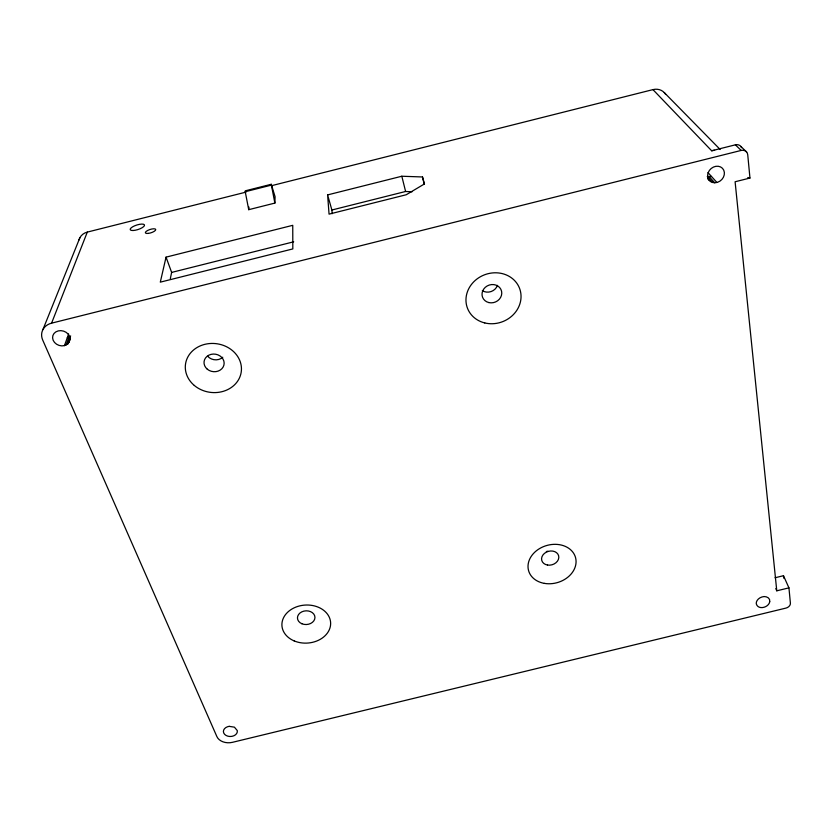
<?xml version="1.0" encoding="UTF-8"?>
<svg xmlns="http://www.w3.org/2000/svg" width="832" height="832" viewBox="0 0 832 832"><rect width="100%" height="100%" fill="white"/><g stroke="black" fill="none" stroke-linecap="round" stroke-linejoin="round"><path stroke-width="1.25" d="M274.872 203.091L275.08 196.706L271.253 184.288L245.315 190.819L245.232 191.724L248.726 209.674L274.872 203.091L271.253 184.288M248.726 209.674L248.945 207.085M170.321 278.595L171.642 272.418L166.046 257.14L292.75 225.326L292.822 248.924L160.306 282.152L166.046 257.14M69.16 342.326L70.075 338.562L69.524 336.274A8.871 7.488 17.7 0 0 58.219 330.907A8.871 7.488 17.7 0 0 53.154 340.267A8.871 7.488 17.7 0 0 64.459 345.623L67.891 343.855L70.356 338.946M67.891 343.855L70.283 337.074M66.165 345.01L68.983 337.085L70.689 335.951M64.459 345.623L68.619 334.027M775.029 577.762L783.474 575.713L788.944 587.86L790.4 603.19A5.023 3.682 -23.4 0 1 785.938 608.098L232.471 742.321A12.449 9.121 -1.5 0 1 216.882 736.59L42.702 340.049A15.881 13.395 18 0 1 51.584 323.159L87.308 232.097L246.033 192.109M42.9 329.649L79.851 237.775M67.298 337.698L68.983 337.085M245.232 191.724L271.222 185.172M271.232 185.765L652.954 89.617A13.624 12.095 -48.3 0 1 665.735 94.474M327.6 194.906L401.814 176.238L422.49 176.966L424.466 183.924L406.234 194.75L329.056 214.136L327.6 194.906L331.885 210.007L332.186 213.699M331.885 210.007L405.61 191.485L412.038 191.776M171.642 272.418L293.696 241.81M652.954 89.617L711.662 150.779L735.394 144.83A6.386 5.46 -44.4 0 1 741.551 147.659M51.584 323.159L741.166 150.436A6.469 5.512 -44 0 1 747.739 154.752L749.954 178.048L735.103 181.761L776.776 590.814L788.944 587.86M716.882 182.437L717.579 182.291A8.944 7.686 -42.3 0 0 724.36 172.422A8.944 7.686 -42.3 0 0 715.874 166.317A8.944 7.686 -42.3 0 0 707.637 175.146C707.127 180.066 712.244 183.997 716.882 182.437L708.022 172.661M712.598 182.468L707.262 176.519L711.485 176.488M747.802 177.497L749.954 178.048M740.823 146.422L746.658 152.048M735.394 144.83L741.166 150.436M664.279 92.591L720.158 149.479M709.332 176.81L714.698 182.759M707.699 178.235L710.736 181.636M707.71 178.61L709.228 180.305M775.798 588.598L776.776 590.814M401.814 176.238L405.61 191.485M422.49 176.966L424.195 184.09M783.474 575.713L783.713 578.157M711.662 150.779A15.798 13.614 -43 0 1 714.584 150.332M79.019 239.949A13.52 11.835 23 0 1 87.308 232.097M547.82 551.221A8.611 6.895 -16 0 1 546.364 551.512M497.463 285.345A9.818 8.913 -21.3 0 1 482.321 290.628M222.778 357.24A9.911 8.705 8.3 0 1 207.678 356.231M769.735 601.713C768.789 607.62 757.931 610.418 756.257 603.72A7.051 5.21 -22.9 0 1 761.935 596.981C765.222 595.629 770.557 597.522 769.735 601.713M229.206 726.357L227.635 726.71A6.978 5.117 -1.5 0 0 223.746 733.054A6.978 5.117 -1.5 0 0 231.941 736.351A6.978 5.117 -1.5 0 0 237.286 730.59L234.416 727.168L229.206 726.357M547.487 565.042A8.757 6.958 -15.9 0 0 558.636 555.776A8.757 6.958 -15.9 0 0 544.43 553.394A8.757 6.958 -15.9 0 0 547.487 565.042M301.902 623.761A8.767 6.864 -3.6 0 0 314.954 617.406A8.767 6.864 -3.6 0 0 301.756 611.874A8.767 6.864 -3.6 0 0 301.902 623.761M488.821 302.567A9.994 9.027 -21 0 0 501.561 291.2A9.994 9.027 -21 0 0 485.295 287.31A9.994 9.027 -21 0 0 488.821 302.567M207.282 369.19A10.098 8.819 7.8 0 0 223.912 365.113A10.098 8.819 7.8 0 0 211.037 354.37A10.098 8.819 7.8 0 0 207.282 369.19M133.026 230.506A7.509 2.34 -18 0 0 144.466 225.534A7.509 2.34 -18 0 0 134.545 225.857A7.509 2.34 -18 0 0 133.026 230.506M148.242 233.407A5.439 1.726 -17.9 0 0 155.74 229.518A5.439 1.726 -17.9 0 0 147.68 230.443A5.439 1.726 -17.9 0 0 148.242 233.407M294.143 640.9A24.398 19.042 -3.6 0 0 330.647 623.407A24.398 19.042 -3.6 0 0 293.998 607.911A24.398 19.042 -3.6 0 0 294.143 640.9M544.367 583.378A24.378 19.302 -15.9 0 0 575.598 557.794A24.378 19.302 -15.9 0 0 536.151 550.971A24.378 19.302 -15.9 0 0 544.367 583.378M484.754 322.93A27.872 25.116 -20.8 0 0 520.499 291.491A27.872 25.116 -20.8 0 0 475.28 280.374A27.872 25.116 -20.8 0 0 484.754 322.93M194.293 385.445A28.142 24.523 7.6 0 0 240.76 374.327A28.142 24.523 7.6 0 0 205.046 344.292A28.142 24.523 7.6 0 0 194.293 385.445"/></g></svg>
